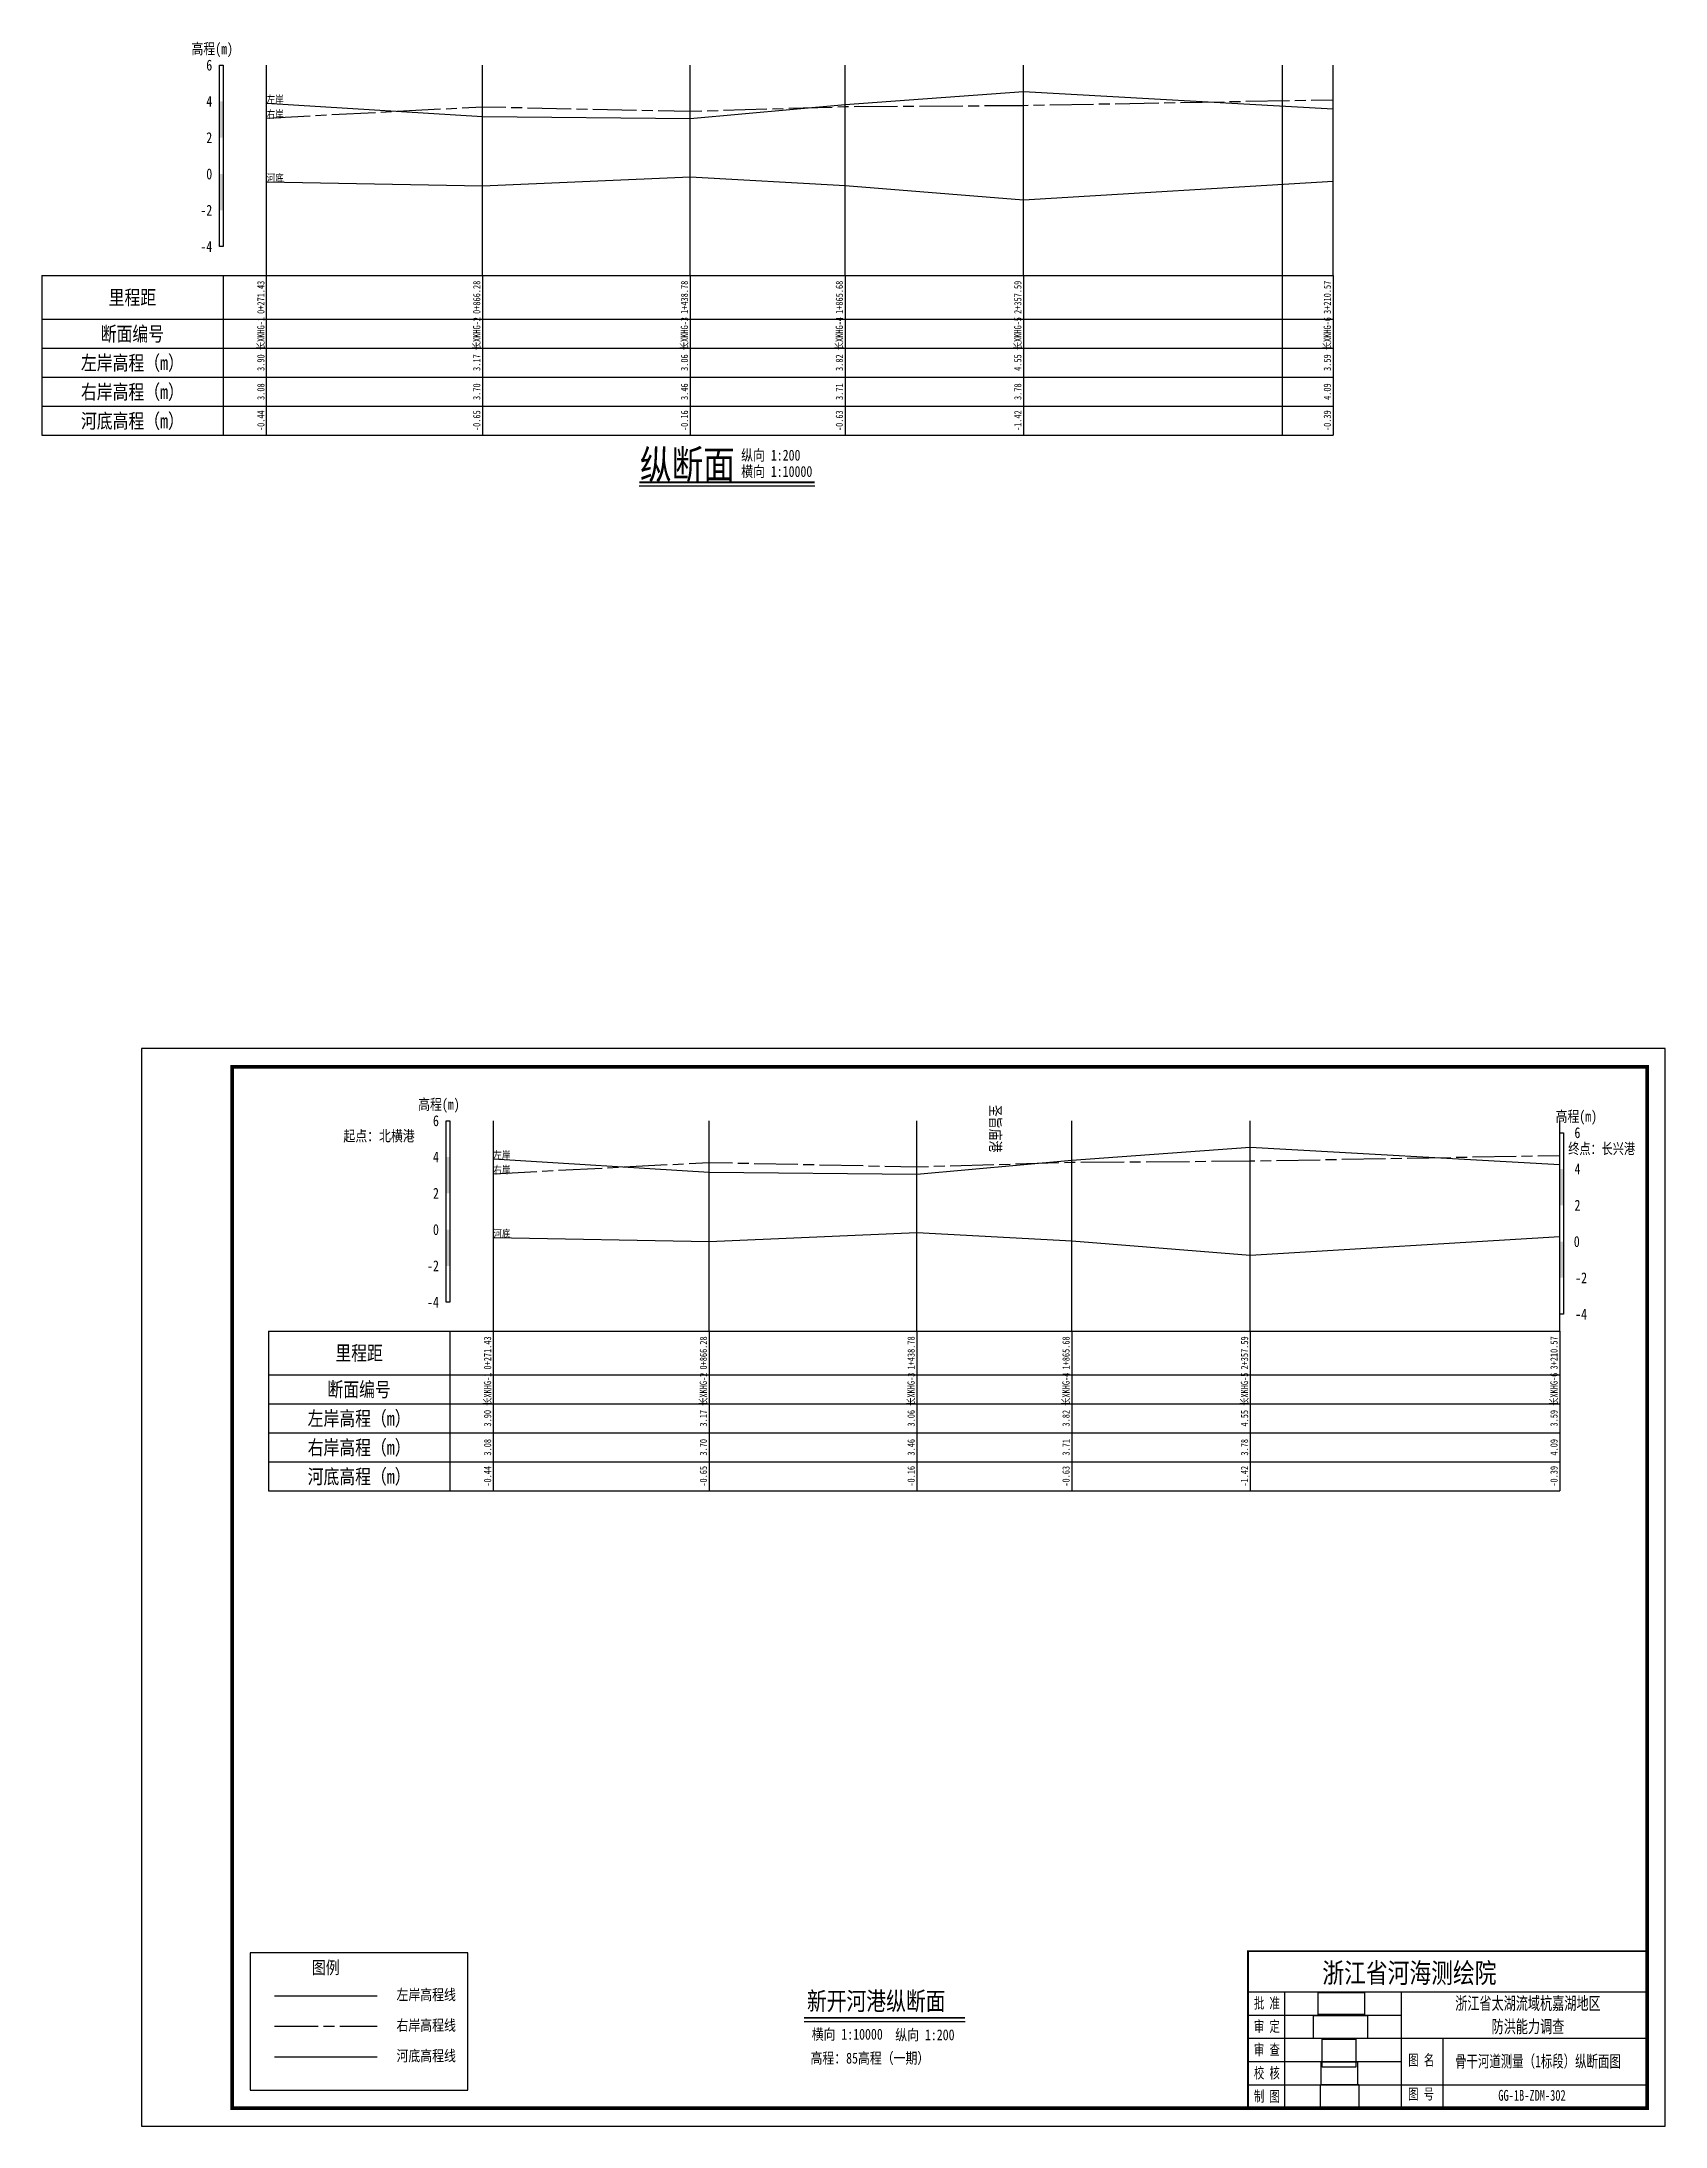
# Model space of a CAD drawing. Extents: x 529382 to 534001, y 3419856 to 3423811.
# Drawn here: x 533554 to 534001, y 3419856 to 3420430 of the extents above; entities that cross this region are included whole.
import ezdxf
from ezdxf.enums import TextEntityAlignment as Align

# ---------------------------------------------------------------- set-up
doc = ezdxf.new("R2010")
doc.units = 0
doc.header["$LTSCALE"] = 0.5
doc.linetypes.add('ACAD_ISO08W100', pattern=[36, 24, -3, 6, -3])
doc.layers.get('0').update_dxf_attribs({"linetype": 'CONTINUOUS'})
for name, color, linetype, lineweight in [('00右岸断面线', 5, 'ACAD_ISO08W100', 30), ('00左岸断面线', 6, 'CONTINUOUS', 30), ('00河底高程', 2, 'CONTINUOUS', 30), ('xxxx', 6, 'CONTINUOUS', 30)]:
    doc.layers.add(name, color=color, linetype=linetype, lineweight=lineweight)
for name, color, linetype in [('tab', 9, 'CONTINUOUS'), ('TEXT', 7, 'CONTINUOUS'), ('zdm1', 2, 'CONTINUOUS'), ('zh', 9, 'CONTINUOUS'), ('图框', 7, 'CONTINUOUS'), ('标注', 7, 'CONTINUOUS'), ('纵断面曲线名称', 7, 'CONTINUOUS'), ('高程标尺', 3, 'CONTINUOUS')]:
    doc.layers.add(name, color=color, linetype=linetype)
doc.styles.add('HZ', font='fangsong_GB2312.ttf', dxfattribs={"width": 0.8})
doc.styles.add('tk2', font='fangsong_GB2312.ttf', dxfattribs={"width": 0.8})
doc.styles.add('交叉标注', font='fangsong_GB2312.ttf', dxfattribs={"width": 0.8})
doc.styles.add('黑体2', font='simhei.ttf', dxfattribs={"width": 0.75, "height": 3})
picture_1 = doc.add_image_def('image1.tif', size_in_pixel=(413, 175))
picture_2 = doc.add_image_def('image2.tif', size_in_pixel=(364, 223))
picture_3 = doc.add_image_def('image3.tif', size_in_pixel=(379, 181))
picture_4 = doc.add_image_def('image4.tif', size_in_pixel=(244, 153))
picture_5 = doc.add_image_def('image5.tif', size_in_pixel=(332, 273))

# ---------------------------------------------------------------- blocks, each defined once
blk = doc.blocks.new('A$C0B9647FD')
at = {"lineweight": 100, "const_width": 0.5}
blk.add_lwpolyline([(0, 43.28), (-110, 43.28), (-110, 0), (0, 0), (0, 43.28)], dxfattribs=at)
at = {"layer": 'TEXT', "color": 0}
for p, q in [((-110, 32.08, 0), (0, 32.08, 0)), ((-99.92, 32.08, 0), (-99.92, 6.42, 0)), ((-67.83, 32.08, 0), (-67.83, 6.42, 0)), ((-110, 25.67, 0), (-67.83, 25.67, 0)), ((-110, 19.25, 0), (-67.83, 19.25, 0)), ((-67.83, 19.25, 0), (0, 19.25, 0)), ((-56.35, 19.25, 0), (-56.35, 0, 0)), ((-110, 12.83, 0), (-67.83, 12.83, 0)), ((-110, 6.42, 0), (0, 6.42, 0)), ((-99.92, 6.42, 0), (-99.92, 0, 0)), ((-67.83, 6.42, 0), (-67.83, 0, 0))]:
    blk.add_line(p, q, dxfattribs=at)
at = {"layer": 'TEXT', "color": 7, "ltscale": 8, "style": 'tk2'}
for tag, p, height, width in [('浙江省水利水电技术咨询中心', (-89.53, 34.51, 0), 5.5, 0.8), ('批准', (-108.38, 27.45, 0), 3, 0.7), ('审定', (-108.38, 21.04, 0), 3, 0.7), ('审 查', (-108.38, 14.62, 0), 3, 0.7), ('校 核', (-108.38, 8.2, 0), 3, 0.7), ('图名', (-65.84, 11.75, 0), 3, 0.7), ('制 图', (-108.38, 1.79, 0), 3, 0.7), ('图号', (-65.89, 2.42, 0), 3, 0.7)]:
    blk.add_attdef(tag, p, '', height=height, dxfattribs=dict(at, width=width))
at = {"layer": 'TEXT', "color": 0, "style": 'tk2', "width": 0.7}
for tag, height, p in [('浙江省太湖流域杭嘉湖地区', 3.5, (-32.86, 28.9, -206.67)), ('防洪能力调查', 3.5, (-32.86, 22.5, -206.67)), ('骨干河道测量（*标段）水系图', 3.3, (-30.1, 12.93, -206.67)), ('HJH-01', 3, (-31.74, 3.53, -206.67))]:
    blk.add_attdef(tag, text='', height=height, dxfattribs=at).set_placement(p, align=Align.MIDDLE_CENTER)
blk = doc.blocks.new('A$C72737839')
at = {"linetype": 'Continuous'}
blk.add_lwpolyline([(59.94, 0), (59.94, 37.85), (0, 37.85)], dxfattribs=at)
at = {"linetype": 'Continuous', "flags": 128}
for points in [[(0, 37.85), (0, 0)], [(0, 0), (59.94, 0)]]:
    blk.add_lwpolyline(points, dxfattribs=at)
at = {"layer": '00右岸断面线', "color": 5, "lineweight": 30}
blk.add_line((6.73, 17.55), (35.02, 17.55), dxfattribs=at)
at = {"layer": '00河底高程', "color": 2, "lineweight": 30}
blk.add_line((6.73, 9.13), (35.02, 9.13), dxfattribs=at)
at = {"layer": 'xxxx', "color": 6, "lineweight": 30}
blk.add_line((6.73, 25.97), (35.02, 25.97), dxfattribs=at)
at = {"layer": 'tab', "color": 0, "style": 'HZ', "width": 0.8}
blk.add_text('图例', height=3.5, dxfattribs=at).set_placement((20.83, 33.8), align=Align.MIDDLE)
at = {"layer": 'zdm1', "linetype": 'Continuous', "style": 'HZ', "width": 0.8}
for s, p in [('左岸高程线', (48.5, 26.33)), ('右岸高程线', (48.5, 17.91)), ('河底高程线', (48.5, 9.49))]:
    blk.add_text(s, height=3, dxfattribs=at).set_placement(p, align=Align.MIDDLE)

msp = doc.modelspace()

# ---------------------------------------------------------------- linework, layer by layer
at = {"layer": '00右岸断面线', "flags": 128}
for points in [[(533615.77, 3420409.39), (533675.26, 3420412.49), (533732.51, 3420411.29), (533775.2, 3420412.54), (533824.39, 3420412.89), (533909.69, 3420414.44)], [(533678.25, 3420118.46), (533737.73, 3420121.56), (533794.98, 3420120.36), (533837.67, 3420121.61), (533886.87, 3420121.96), (533972.16, 3420123.51)]]:
    msp.add_lwpolyline(points, dxfattribs=at)
at = {"layer": '00左岸断面线', "flags": 128}
for points in [[(533615.77, 3420413.49), (533675.26, 3420409.84), (533732.51, 3420409.29), (533775.2, 3420413.09), (533824.39, 3420416.74), (533909.69, 3420411.94)], [(533678.25, 3420122.56), (533737.73, 3420118.91), (533794.98, 3420118.36), (533837.67, 3420122.16), (533886.87, 3420125.81), (533972.16, 3420121.01)]]:
    msp.add_lwpolyline(points, dxfattribs=at)
at = {"layer": '00河底高程', "flags": 128}
for points in [[(533615.77, 3420391.79), (533675.26, 3420390.74), (533732.51, 3420393.19), (533775.2, 3420390.84), (533824.39, 3420386.89), (533909.69, 3420392.04)], [(533678.25, 3420100.86), (533737.73, 3420099.81), (533794.98, 3420102.26), (533837.67, 3420099.91), (533886.87, 3420095.96), (533972.16, 3420101.11)]]:
    msp.add_lwpolyline(points, dxfattribs=at)
at = {"layer": 'tab'}
for p, q in [((533553.77, 3420365.99), (533909.69, 3420365.99)), ((533553.77, 3420365.99), (533553.77, 3420321.99)), ((533603.77, 3420365.99), (533603.77, 3420321.99)), ((533615.77, 3420321.99), (533615.77, 3420365.99)), ((533675.26, 3420365.99), (533675.26, 3420321.99)), ((533732.51, 3420365.99), (533732.51, 3420321.99)), ((533775.2, 3420365.99), (533775.2, 3420321.99)), ((533824.39, 3420365.99), (533824.39, 3420321.99)), ((533895.77, 3420321.99), (533895.77, 3420365.99)), ((533909.69, 3420365.99), (533909.69, 3420321.99)), ((533553.77, 3420353.99), (533909.69, 3420353.99)), ((533553.77, 3420345.99), (533909.69, 3420345.99)), ((533553.77, 3420337.99), (533909.69, 3420337.99)), ((533553.77, 3420329.99), (533909.69, 3420329.99)), ((533553.77, 3420321.99), (533909.69, 3420321.99)), ((533616.25, 3420075.06), (533616.25, 3420031.06)), ((533616.25, 3420075.06), (533972.16, 3420075.06)), ((533616.25, 3420075.06), (533616.25, 3420031.06)), ((533666.25, 3420075.06), (533666.25, 3420031.06)), ((533678.25, 3420031.06), (533678.25, 3420075.06)), ((533737.73, 3420075.06), (533737.73, 3420031.06)), ((533794.98, 3420075.06), (533794.98, 3420031.06)), ((533837.67, 3420075.06), (533837.67, 3420031.06)), ((533886.87, 3420075.06), (533886.87, 3420031.06)), ((533972.16, 3420075.06), (533972.16, 3420031.06)), ((533616.25, 3420063.06), (533972.16, 3420063.06)), ((533616.25, 3420055.06), (533972.16, 3420055.06)), ((533616.25, 3420047.06), (533972.16, 3420047.06)), ((533616.25, 3420039.06), (533972.16, 3420039.06)), ((533616.25, 3420031.06), (533972.16, 3420031.06))]:
    msp.add_line(p, q, dxfattribs=at)
at = {"layer": 'tab', "color": 9, "const_width": 0.5, "flags": 128}
msp.add_lwpolyline([(533718.44, 3420308.99), (533766.81, 3420308.99)], dxfattribs=at)
at = {"layer": 'tab', "color": 9, "flags": 128}
msp.add_lwpolyline([(533718.44, 3420307.99), (533766.81, 3420307.99)], dxfattribs=at)
at = {"layer": 'zh', "color": 6}
for p, q in [((533615.77, 3420365.99), (533615.77, 3420423.99)), ((533675.26, 3420365.99), (533675.26, 3420423.99)), ((533732.51, 3420365.99), (533732.51, 3420423.99)), ((533775.2, 3420365.99), (533775.2, 3420423.99)), ((533824.39, 3420365.99), (533824.39, 3420423.99)), ((533909.69, 3420365.99), (533909.69, 3420423.99)), ((533678.25, 3420075.06), (533678.25, 3420133.06)), ((533737.73, 3420075.06), (533737.73, 3420133.06)), ((533794.98, 3420075.06), (533794.98, 3420133.06)), ((533837.67, 3420075.06), (533837.67, 3420133.06)), ((533886.87, 3420075.06), (533886.87, 3420133.06)), ((533972.16, 3420075.06), (533972.16, 3420133.06))]:
    msp.add_line(p, q, dxfattribs=at)
at = {"layer": 'zh'}
msp.add_line((533895.77, 3420365.99), (533895.77, 3420423.99), dxfattribs=at)
at = {"layer": '图框', "flags": 128}
msp.add_lwpolyline([(533581.25, 3419855.92), (534001.25, 3419855.92), (534001.25, 3420152.92), (533581.25, 3420152.92)], close=True, dxfattribs=at)
at = {"layer": '图框', "const_width": 1, "flags": 128}
msp.add_lwpolyline([(533606.25, 3419860.92), (533996.25, 3419860.92), (533996.25, 3420147.92), (533606.25, 3420147.92)], close=True, dxfattribs=at)
at = {"layer": '图框', "color": 0, "const_width": 0.5, "flags": 128}
msp.add_lwpolyline([(533763.91, 3419885.81), (533808.27, 3419885.81)], dxfattribs=at)
at = {"layer": '图框', "color": 0, "flags": 128}
msp.add_lwpolyline([(533763.91, 3419884.81), (533808.27, 3419884.81)], dxfattribs=at)
at = {"layer": '高程标尺', "flags": 128}
for points in [[(533602.77, 3420373.99), (533602.77, 3420423.99), (533603.77, 3420423.99), (533603.77, 3420373.99)], [(533665.25, 3420083.06), (533665.25, 3420133.06), (533666.25, 3420133.06), (533666.25, 3420083.06)], [(533972.16, 3420079.76), (533972.16, 3420129.76), (533973.16, 3420129.76), (533973.16, 3420079.76)]]:
    msp.add_lwpolyline(points, close=True, dxfattribs=at)
at = {"layer": '高程标尺'}
for points in [[(533602.77, 3420403.99), (533603.77, 3420403.99), (533602.77, 3420413.99), (533603.77, 3420413.99)], [(533602.77, 3420383.99), (533603.77, 3420383.99), (533602.77, 3420393.99), (533603.77, 3420393.99)], [(533665.25, 3420113.06), (533666.25, 3420113.06), (533665.25, 3420123.06), (533666.25, 3420123.06)], [(533972.16, 3420109.76), (533973.16, 3420109.76), (533972.16, 3420119.76), (533973.16, 3420119.76)], [(533665.25, 3420093.06), (533666.25, 3420093.06), (533665.25, 3420103.06), (533666.25, 3420103.06)], [(533972.16, 3420089.76), (533973.16, 3420089.76), (533972.16, 3420099.76), (533973.16, 3420099.76)]]:
    msp.add_solid(points, dxfattribs=at)

# ---------------------------------------------------------------- block references
at = {"layer": '图框', "linetype": 'Continuous'}
msp.add_blockref('A$C72737839', (533611.25, 3419865.92), dxfattribs=at)
msp.add_blockref('A$C0B9647FD', (533996.25, 3419860.92), dxfattribs=at).add_auto_attribs({'图号': '图 号', '图名': '图 名', '批准': '批 准', '校 核': '校 核', '审 查': '审 查', '审定': '审 定', '制 图': '制 图', '浙江省水利水电技术咨询中心': '浙江省河海测绘院', 'HJH-01': 'GG-1B-ZDM-302', '骨干河道测量（*标段）水系图': '骨干河道测量（1标段）纵断面图', '浙江省太湖流域杭嘉湖地区': '浙江省太湖流域杭嘉湖地区', '防洪能力调查': '防洪能力调查'})

# ---------------------------------------------------------------- texts
at = {"layer": 'tab', "color": 3, "style": 'HZ', "width": 0.8}
for s, height, p in [('里程距', 3.999, (533578.77, 3420359.99)), ('断面编号', 3.999, (533578.77, 3420349.99)), ('左岸高程（m）', 3.999, (533578.77, 3420341.99)), ('右岸高程（m）', 3.999, (533578.77, 3420333.99)), ('河底高程（m）', 3.999, (533578.77, 3420325.99)), ('纵断面', 8, (533731.73, 3420313.99)), ('里程距', 3.999, (533641.25, 3420069.06)), ('断面编号', 3.999, (533641.25, 3420059.06)), ('左岸高程（m）', 3.999, (533641.25, 3420051.06)), ('右岸高程（m）', 3.999, (533641.25, 3420043.06)), ('河底高程（m）', 3.999, (533641.25, 3420035.06))]:
    msp.add_text(s, height=height, dxfattribs=at).set_placement(p, align=Align.MIDDLE)
for s, p in [('0+271.43', (533615.77, 3420359.99)), ('0+866.28', (533675.26, 3420359.99)), ('1+438.78', (533732.51, 3420359.99)), ('1+865.68', (533775.2, 3420359.99)), ('2+357.59', (533824.39, 3420359.99)), ('3+210.57', (533909.69, 3420359.99)), ('长XKHG-1', (533615.77, 3420349.99)), ('长XKHG-2', (533675.26, 3420349.99)), ('长XKHG-3', (533732.51, 3420349.99)), ('长XKHG-4', (533775.2, 3420349.99)), ('长XKHG-5', (533824.39, 3420349.99)), ('长XKHG-6', (533909.69, 3420349.99)), ('3.90', (533615.77, 3420341.99)), ('3.17', (533675.26, 3420341.99)), ('3.06', (533732.51, 3420341.99)), ('3.82', (533775.2, 3420341.99)), ('4.55', (533824.39, 3420341.99)), ('3.59', (533909.69, 3420341.99)), ('3.08', (533615.77, 3420333.99)), ('3.70', (533675.26, 3420333.99)), ('3.46', (533732.51, 3420333.99)), ('3.71', (533775.2, 3420333.99)), ('3.78', (533824.39, 3420333.99)), ('4.09', (533909.69, 3420333.99)), ('-0.44', (533615.77, 3420325.99)), ('-0.65', (533675.26, 3420325.99)), ('-0.16', (533732.51, 3420325.99)), ('-0.63', (533775.2, 3420325.99)), ('-1.42', (533824.39, 3420325.99)), ('-0.39', (533909.69, 3420325.99)), ('0+271.43', (533678.25, 3420069.06)), ('0+866.28', (533737.73, 3420069.06)), ('1+438.78', (533794.98, 3420069.06)), ('1+865.68', (533837.67, 3420069.06)), ('2+357.59', (533886.87, 3420069.06)), ('3+210.57', (533972.16, 3420069.06)), ('长XKHG-1', (533678.25, 3420059.06)), ('长XKHG-2', (533737.73, 3420059.06)), ('长XKHG-3', (533794.98, 3420059.06)), ('长XKHG-4', (533837.67, 3420059.06)), ('长XKHG-5', (533886.87, 3420059.06)), ('长XKHG-6', (533972.16, 3420059.06)), ('3.90', (533678.25, 3420051.06)), ('3.17', (533737.73, 3420051.06)), ('3.06', (533794.98, 3420051.06)), ('3.82', (533837.67, 3420051.06)), ('4.55', (533886.87, 3420051.06)), ('3.59', (533972.16, 3420051.06)), ('3.08', (533678.25, 3420043.06)), ('3.70', (533737.73, 3420043.06)), ('3.46', (533794.98, 3420043.06)), ('3.71', (533837.67, 3420043.06)), ('3.78', (533886.87, 3420043.06)), ('4.09', (533972.16, 3420043.06)), ('-0.44', (533678.25, 3420035.06)), ('-0.65', (533737.73, 3420035.06)), ('-0.16', (533794.98, 3420035.06)), ('-0.63', (533837.67, 3420035.06)), ('-1.42', (533886.87, 3420035.06)), ('-0.39', (533972.16, 3420035.06))]:
    msp.add_text(s, height=2, rotation=90, dxfattribs=at).set_placement(p, align=Align.BOTTOM_CENTER)
for s, p in [('纵向 1:200', (533746.55, 3420314.99)), ('横向 1:10000', (533746.55, 3420310.49))]:
    msp.add_text(s, height=3, dxfattribs=at).set_placement(p)
at = {"layer": '图框', "color": 0, "style": 'HZ', "width": 0.8}
msp.add_text('新开河港纵断面', height=5, dxfattribs=at).set_placement((533783.77, 3419890.51), align=Align.MIDDLE)
for s, p in [('横向 1:10000', (533765.97, 3419879.8)), ('纵向 1:200', (533789.02, 3419879.63)), ('高程：85高程（一期）', (533765.66, 3419873.21))]:
    msp.add_text(s, height=3, dxfattribs=at).set_placement(p)
at = {"layer": '标注', "linetype": 'Continuous', "style": '交叉标注', "width": 0.8}
msp.add_text('圣旨庙港 ', height=3, rotation=270, dxfattribs=at).set_placement((533815.14, 3420137.42))
at = {"layer": '标注', "linetype": 'Continuous'}
for s, style, width, p in [('起点：北横港 ', 'HZ', 0.8, (533647.56, 3420128.91)), ('终点：长兴港 ', '黑体2', 0.75, (533984.47, 3420125.42))]:
    msp.add_text(s, height=3, dxfattribs=dict(at, style=style, width=width)).set_placement(p, align=Align.MIDDLE)
at = {"layer": '纵断面曲线名称', "color": 2, "style": 'HZ', "width": 0.8}
for p in [(533615.77, 3420413.49), (533678.25, 3420122.56)]:
    msp.add_text('左岸', height=2.1, dxfattribs=at).set_placement(p)
at = {"layer": '纵断面曲线名称', "color": 3, "style": 'HZ', "width": 0.8}
for p in [(533615.77, 3420409.39), (533678.25, 3420118.46)]:
    msp.add_text('右岸', height=2.1, dxfattribs=at).set_placement(p)
at = {"layer": '纵断面曲线名称', "color": 4, "style": 'HZ', "width": 0.8}
for p in [(533615.77, 3420391.79), (533678.25, 3420100.86)]:
    msp.add_text('河底', height=2.1, dxfattribs=at).set_placement(p)
at = {"layer": '高程标尺', "style": 'HZ', "width": 0.8}
for p in [(533600.77, 3420426.99), (533663.25, 3420136.06), (533976.72, 3420132.76)]:
    msp.add_text('高程(m)', height=3, dxfattribs=at).set_placement(p, align=Align.CENTER)
for s, p in [('6', (533600.77, 3420423.99)), ('4', (533600.77, 3420413.99)), ('2', (533600.77, 3420403.99)), ('0', (533600.77, 3420393.99)), ('-2', (533600.77, 3420383.99)), ('-4', (533600.77, 3420373.99)), ('6', (533663.25, 3420133.06)), ('6', (533977.84, 3420129.76)), ('4', (533663.25, 3420123.06)), ('4', (533977.88, 3420119.76)), ('2', (533663.25, 3420113.06)), ('2', (533977.86, 3420109.76)), ('0', (533663.25, 3420103.06)), ('0', (533977.66, 3420099.76)), ('-2', (533663.25, 3420093.06)), ('-2', (533979.68, 3420089.76)), ('-4', (533663.25, 3420083.06)), ('-4', (533979.68, 3420079.76))]:
    msp.add_text(s, height=3, dxfattribs=at).set_placement(p, align=Align.MIDDLE_RIGHT)

# ---------------------------------------------------------------- pictures from other files: only their frames are drawn
at = {"linetype": 'Continuous'}
image = msp.add_image(picture_3, insert=(533905.56, 3419886.71), size_in_units=(12.82, 6.12), dxfattribs=at)
image.dxf.flags = 15
image = msp.add_image(picture_1, insert=(533904.26, 3419880.16, 0), size_in_units=(14.89, 6.31), dxfattribs=at)
image.dxf.flags = 15
image = msp.add_image(picture_5, insert=(533906.66, 3419872.24), size_in_units=(9.33, 7.67), dxfattribs=at)
image.dxf.flags = 15
image = msp.add_image(picture_4, insert=(533906.37, 3419867.36), size_in_units=(10.01, 6.28), dxfattribs=at)
image.dxf.flags = 15
image = msp.add_image(picture_2, insert=(533906.18, 3419860.93), size_in_units=(10.62, 6.51), dxfattribs=at)
image.dxf.flags = 15

doc.saveas('drawing.dxf')
